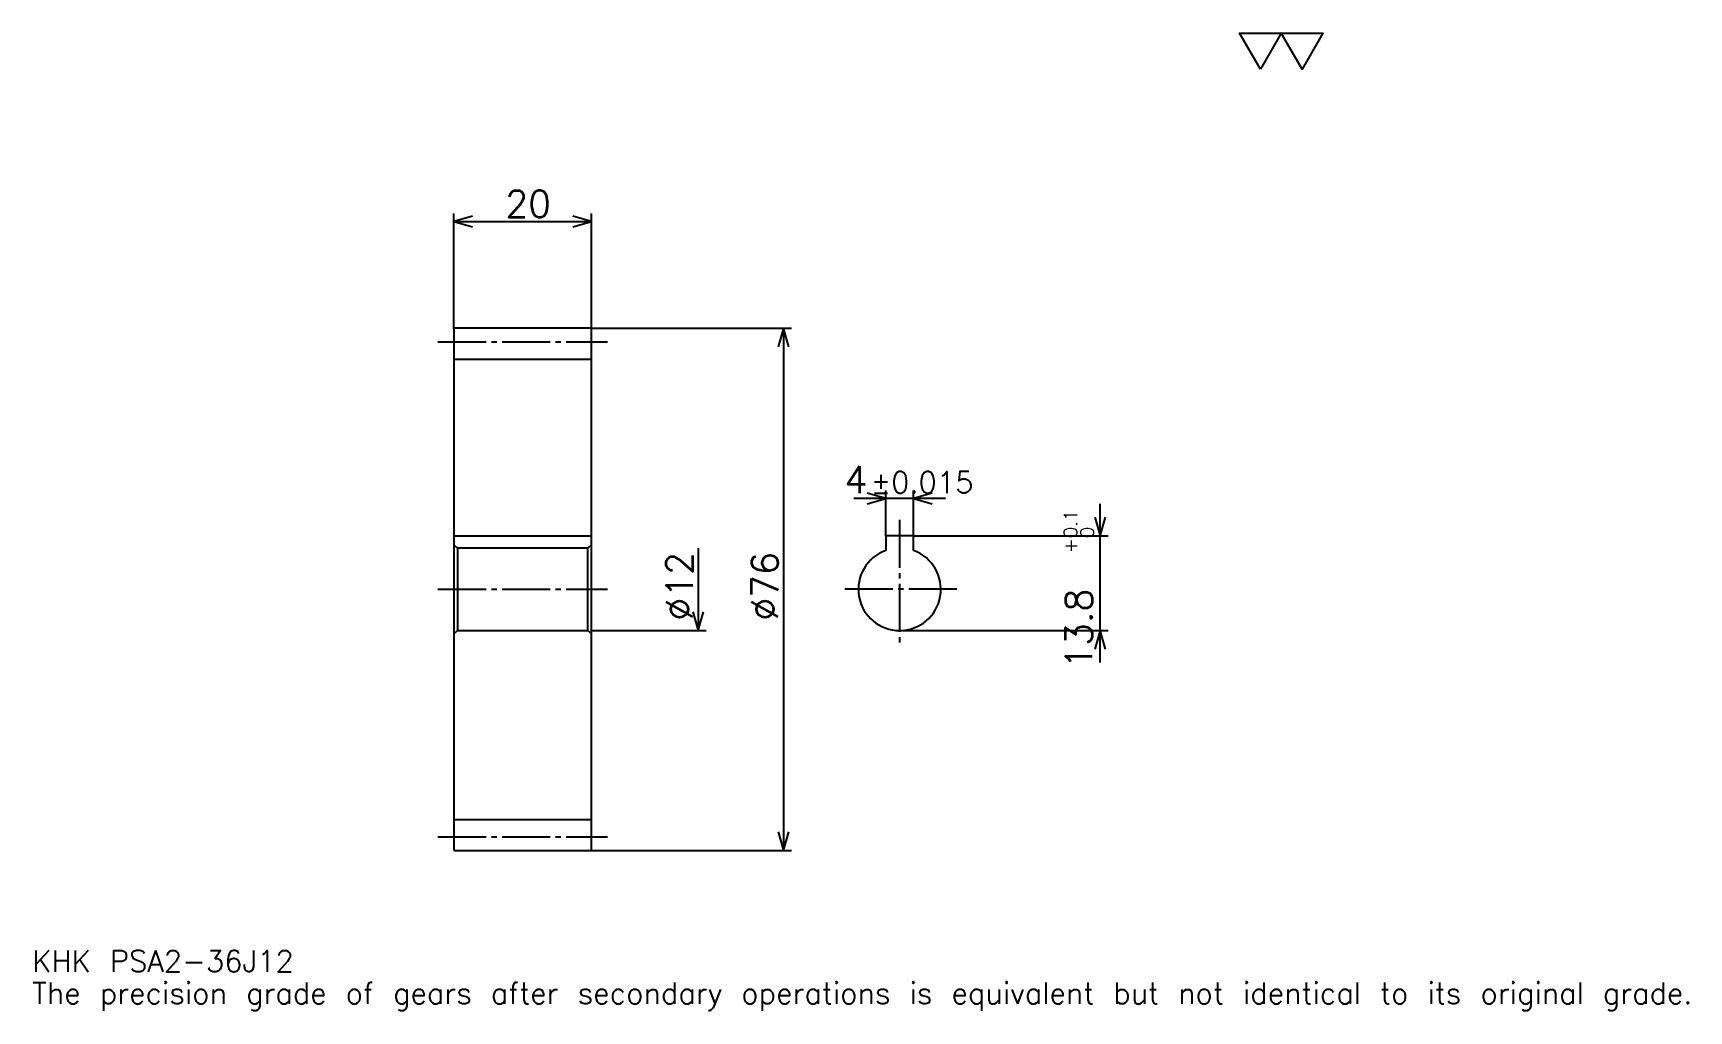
# Model space of a CAD drawing. Extents: x 8 to 249, y 3 to 145.
import ezdxf

# ---------------------------------------------------------------- set-up
doc = ezdxf.new("R2010")
doc.units = 0
doc.linetypes.add('DASHDOT', pattern=[9.326087, 6.994565, -0.777174, 0.777174, -0.777174])
doc.layers.get('0').update_dxf_attribs({"linetype": 'CONTINUOUS'})
doc.layers.add('DASHDOT', color=6, linetype='DASHDOT')
doc.styles.add('KANJI', font='TXT', dxfattribs={"bigfont": 'BIGFONT'})

msp = doc.modelspace()

# ---------------------------------------------------------------- linework, layer by layer
at = {"color": 5}
for p, q in [((69.157608, 102.198372), (69.157608, 118.907608)), ((89.157608, 102.198372), (89.157608, 118.907608)), ((69.157608, 117.741852), (89.157608, 117.741852)), ((69.157608, 102.098373), (69.157608, 102.198372)), ((89.05761, 102.198372), (89.157608, 102.198372)), ((89.157608, 102.198372), (118.301628, 102.198372)), ((89.157608, 102.098373), (89.157608, 102.198372)), ((117.135864, 102.198372), (117.135864, 26.198372)), ((140.679352, 77.438591), (127.353256, 77.438591)), ((132.016296, 71.998375), (132.016296, 78.604347)), ((136.016296, 71.998375), (136.016296, 78.604347)), ((163.217392, 53.535328), (163.217392, 76.661415)), ((104.701088, 70.198372), (104.701088, 58.198372)), ((136.016296, 71.998375), (164.383148, 71.998375)), ((89.157608, 58.198372), (105.866852, 58.198372)), ((134.016296, 58.198372), (164.383148, 58.198372)), ((89.05761, 26.198372), (89.157608, 26.198372)), ((89.157608, 26.198372), (118.301628, 26.198372))]:
    msp.add_line(p, q, dxfattribs=at)
at = {"color": 4}
for p, q in [((69.157608, 97.698372), (89.157608, 97.698372)), ((69.157608, 71.998375), (89.157608, 71.998375)), ((89.157608, 70.698372), (88.657608, 70.198372)), ((69.157608, 57.698372), (69.657608, 58.198372)), ((89.157608, 57.698372), (88.657608, 58.198372)), ((69.157608, 30.698372), (89.157608, 30.698372))]:
    msp.add_line(p, q, dxfattribs=at)
at = {"color": 7}
msp.add_lwpolyline([(186.521744, 139.891312), (183.490768, 145.145004), (195.614685, 145.145004), (192.583694, 139.891312), (189.552719, 145.145004), (186.521744, 139.891312)], dxfattribs=at)
at = {"color": 5}
for points in [[(71.877716, 118.519028), (69.157608, 117.741852), (71.877716, 116.964676)], [(86.4375, 116.964676), (89.157608, 117.741852), (86.4375, 118.519028)], [(117.91304, 99.478264), (117.135864, 102.198372), (116.358696, 99.478264)], [(129.296204, 76.661415), (132.016296, 77.438591), (129.296204, 78.215759)], [(138.73642, 78.215759), (136.016296, 77.438591), (138.73642, 76.661415)], [(162.440216, 74.718483), (163.217392, 71.998375), (163.994568, 74.718483)], [(103.92392, 60.91848), (104.701088, 58.198372), (105.478256, 60.91848)], [(163.994568, 55.478264), (163.217392, 58.198372), (162.440216, 55.478264)], [(116.358696, 28.91848), (117.135864, 26.198372), (117.91304, 28.91848)]]:
    msp.add_lwpolyline(points, dxfattribs=at)
at = {"color": 4}
for points in [[(69.157608, 57.698372), (69.157608, 26.29837), (69.257607, 26.198372), (89.05761, 26.198372), (89.157608, 26.29837), (89.157608, 102.098373), (89.05761, 102.198372), (69.257607, 102.198372), (69.157608, 102.098373), (69.157608, 57.698372)], [(69.157608, 70.698372), (69.657608, 70.198372), (69.657608, 58.198372), (88.657608, 58.198372), (88.657608, 70.198372), (69.657608, 70.198372)], [(136.016296, 69.855225), (136.016296, 71.998375), (132.016296, 71.998375), (132.016296, 69.855225)]]:
    msp.add_lwpolyline(points, dxfattribs=at)
msp.add_arc((134.016296, 64.198372), 6, 109.47122094, 70.52877906, dxfattribs=at)
at = {"layer": 'DASHDOT', "color": 7}
for p, q in [((66.826088, 100.198372), (91.489128, 100.198372)), ((134.016296, 74.329895), (134.016296, 55.866852)), ((66.826088, 64.198372), (91.489128, 64.198372)), ((142.347824, 64.198372), (125.684784, 64.198372)), ((66.826088, 28.198372), (91.489128, 28.198372))]:
    msp.add_line(p, q, dxfattribs=at)

# ---------------------------------------------------------------- texts
at = {"color": 7, "style": 'KANJI'}
for s, height, p in [('20', 3.88587, (76.63179, 118.363586)), ('4', 3.88587, (125.995102, 78.215759)), ('%%p0.015', 3.108696, (129.841629, 78.215759)), ('KHK PSA2-36J12', 3.108696, (7.771739, 8.548913)), ('The precision grade of gears after secondary operations is equivalent but not identical to its original grade.', 3.108696, (7.771739, 3.88587))]:
    msp.add_text(s, height=height, dxfattribs=at).set_placement(p)
for s, height, p in [('0.1', 1.942935, (159.875549, 71.634033)), ('0', 1.942935, (162.28479, 71.634033)), ('+', 1.942935, (159.875549, 69.457947)), ('%%c12', 3.88587, (103.92392, 59.632477)), ('%%c76', 3.88587, (116.358696, 59.632477)), ('13.8', 3.88587, (162.051636, 52.638367))]:
    msp.add_text(s, height=height, rotation=90, dxfattribs=at).set_placement(p)

doc.saveas('drawing.dxf')
